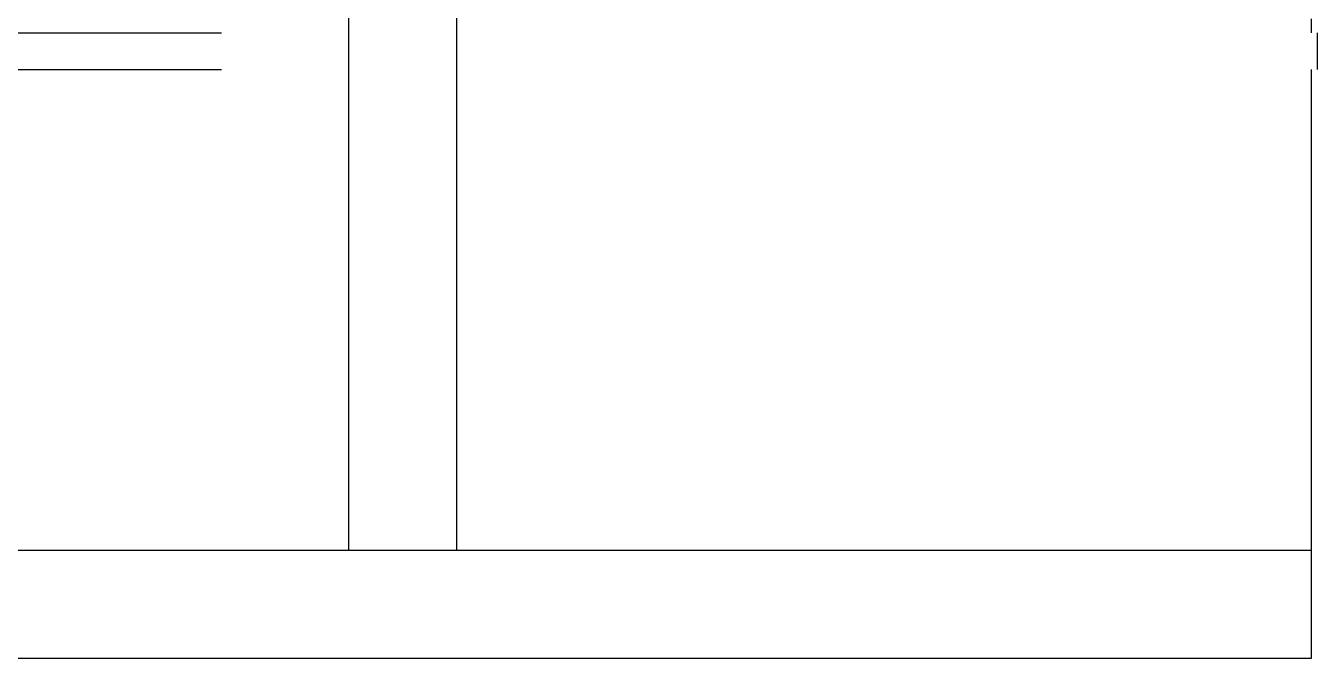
# Model space of a CAD drawing. Header units: millimetres. Extents: x 18255 to 228708, y -2217 to 146640.
# Drawn here: x 77490 to 78267, y 89036 to 89417 of the extents above; entities that cross this region are included whole.
import ezdxf

# ---------------------------------------------------------------- set-up
doc = ezdxf.new("R2010")
doc.units = ezdxf.units.MM
doc.layers.add('设备', color=8, linetype='Continuous')

msp = doc.modelspace()

# ---------------------------------------------------------------- linework, layer by layer
at = {"layer": '设备'}
for p, q in [((77748.91, 89971.33), (77748.91, 89378.58)), ((77683.91, 89591.33), (77683.91, 89378.58)), ((78263.91, 89412.83), (78263.91, 89421.33)), ((77267.41, 89412.83), (77607.41, 89412.83)), ((78267.41, 89412.83), (78267.41, 89390.83)), ((77267.41, 89390.83), (77607.41, 89390.83)), ((78263.91, 89036.33), (78263.91, 89390.83)), ((77683.91, 89378.58), (77683.91, 89101.33)), ((77748.91, 89378.58), (77748.91, 89101.33)), ((77327.86, 89101.33), (77667.41, 89101.33)), ((77667.41, 89101.33), (78263.91, 89101.33)), ((77325.15, 89036.33), (77640.41, 89036.33)), ((77640.41, 89036.33), (78263.91, 89036.33))]:
    msp.add_line(p, q, dxfattribs=at)

doc.saveas('drawing.dxf')
